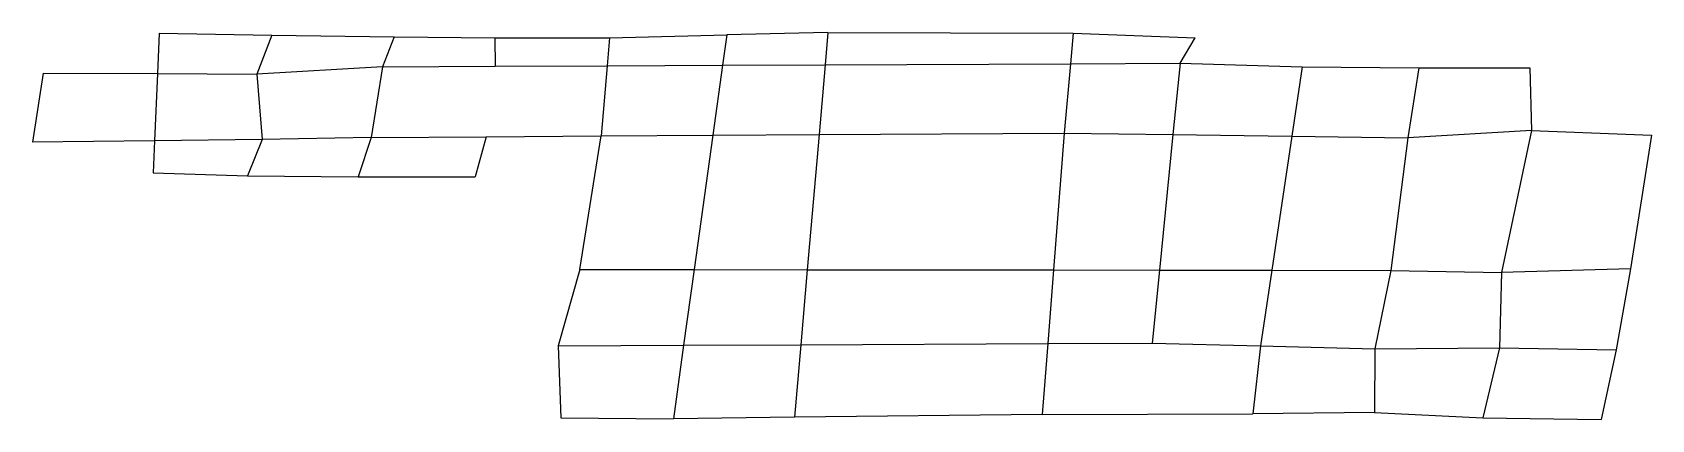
# Model space of a CAD drawing. Header units: inches. Extents: x 20.484 to 21.427, y 51.855 to 52.08.
import ezdxf

# ---------------------------------------------------------------- set-up
doc = ezdxf.new("R2010")
doc.units = ezdxf.units.IN
doc.header["$MEASUREMENT"] = 0

msp = doc.modelspace()

# ---------------------------------------------------------------- linework, layer by layer
for points in [[(20.55749, 52.08), (20.55646, 52.05638)], [(20.55749, 52.08), (20.62306, 52.07892)], [(20.62306, 52.07892), (20.61437, 52.05609)], [(20.62306, 52.07892), (20.69441, 52.07789)], [(20.69441, 52.07789), (20.68755, 52.06038)], [(20.69441, 52.07789), (20.75313, 52.07729)], [(20.75313, 52.07729), (20.81999, 52.07728)], [(20.75313, 52.07729), (20.75332, 52.06067)], [(20.81999, 52.07728), (20.81856, 52.06096)], [(20.81999, 52.07728), (20.88825, 52.079)], [(20.88825, 52.079), (20.88579, 52.06125)], [(20.94722, 52.08048), (20.88825, 52.079)], [(20.94722, 52.08048), (20.94557, 52.06151)], [(20.94722, 52.08048), (21.0901, 52.07991)], [(21.0901, 52.07991), (21.08852, 52.06213)], [(21.0901, 52.07991), (21.16123, 52.0773)], [(21.15241, 52.06241), (21.16123, 52.0773)], [(20.48994, 52.05671), (20.48362, 52.01642)], [(20.48994, 52.05671), (20.55646, 52.05638)], [(20.55646, 52.05638), (20.55476, 52.01726)], [(20.55646, 52.05638), (20.61437, 52.05609)], [(20.68755, 52.06038), (20.61437, 52.05609)], [(20.61437, 52.05609), (20.61756, 52.018)], [(20.68755, 52.06038), (20.68112, 52.01916)], [(20.68755, 52.06038), (20.75332, 52.06067)], [(20.75332, 52.06067), (20.81856, 52.06096)], [(20.81856, 52.06096), (20.81497, 52.02002)], [(20.81856, 52.06096), (20.88579, 52.06125)], [(20.88579, 52.06125), (20.88012, 52.02044)], [(20.88579, 52.06125), (20.94557, 52.06151)], [(20.94557, 52.06151), (20.94203, 52.02083)], [(20.94557, 52.06151), (21.08852, 52.06213)], [(21.08852, 52.06213), (21.08495, 52.02175)], [(21.08852, 52.06213), (21.15241, 52.06241)], [(21.15241, 52.06241), (21.14826, 52.02088)], [(21.15241, 52.06241), (21.22361, 52.06031)], [(21.22361, 52.06031), (21.21757, 52.01991)], [(21.22361, 52.06031), (21.29156, 52.05977)], [(21.29156, 52.05977), (21.28518, 52.01898)], [(21.29156, 52.05977), (21.35612, 52.05974), (21.3572, 52.02321)], [(20.61756, 52.018), (20.55476, 52.01726)], [(20.61756, 52.018), (20.60907, 51.99675)], [(20.68112, 52.01916), (20.61756, 52.018)], [(20.68112, 52.01916), (20.67355, 51.9962)], [(20.68112, 52.01916), (20.74804, 52.01959)], [(20.74804, 52.01959), (20.74157, 51.9962)], [(20.74804, 52.01959), (20.81497, 52.02002)], [(20.80266, 51.94216), (20.81497, 52.02002)], [(20.81497, 52.02002), (20.88012, 52.02044)], [(20.88012, 52.02044), (20.86924, 51.94208)], [(20.88012, 52.02044), (20.94203, 52.02083)], [(20.94203, 52.02083), (20.93516, 51.94201)], [(20.94203, 52.02083), (21.08495, 52.02175)], [(21.08495, 52.02175), (21.07864, 51.94184)], [(21.08495, 52.02175), (21.14826, 52.02088)], [(21.14826, 52.02088), (21.14035, 51.94177)], [(21.14826, 52.02088), (21.21757, 52.01991)], [(21.21757, 52.01991), (21.20587, 51.94169)], [(21.21757, 52.01991), (21.28518, 52.01898)], [(21.28518, 52.01898), (21.27526, 51.94161)], [(21.3572, 52.02321), (21.28518, 52.01898)], [(21.3572, 52.02321), (21.33963, 51.94037)], [(21.3572, 52.02321), (21.42717, 52.02053), (21.41485, 51.94255)], [(20.55476, 52.01726), (20.48362, 52.01642)], [(20.55476, 52.01726), (20.55395, 51.99844), (20.60907, 51.99675)], [(20.60907, 51.99675), (20.67355, 51.9962)], [(20.67355, 51.9962), (20.74157, 51.9962)], [(21.41485, 51.94255), (21.33963, 51.94037)], [(21.41485, 51.94255), (21.40648, 51.89533)], [(20.80266, 51.94216), (20.79003, 51.8976)], [(20.80266, 51.94216), (20.86924, 51.94208)], [(20.86924, 51.94208), (20.86311, 51.89794)], [(20.86924, 51.94208), (20.93516, 51.94201)], [(20.93516, 51.94201), (20.93135, 51.89826)], [(20.93516, 51.94201), (21.07864, 51.94184)], [(21.07864, 51.94184), (21.07525, 51.89894)], [(21.07864, 51.94184), (21.14035, 51.94177)], [(21.14035, 51.94177), (21.1361, 51.89923)], [(21.14035, 51.94177), (21.20587, 51.94169)], [(21.20587, 51.94169), (21.19927, 51.89752)], [(21.20587, 51.94169), (21.27526, 51.94161)], [(21.27526, 51.94161), (21.26589, 51.89581)], [(21.27526, 51.94161), (21.33963, 51.94037)], [(21.33963, 51.94037), (21.3386, 51.89638)], [(20.79003, 51.8976), (20.86311, 51.89794)], [(20.79003, 51.8976), (20.79151, 51.85559), (20.85715, 51.85505)], [(20.86311, 51.89794), (20.85715, 51.85505)], [(20.86311, 51.89794), (20.93135, 51.89826)], [(20.93135, 51.89826), (20.92767, 51.85596)], [(20.93135, 51.89826), (21.07525, 51.89894)], [(21.07525, 51.89894), (21.07199, 51.85761)], [(21.07525, 51.89894), (21.1361, 51.89923)], [(21.1361, 51.89923), (21.19927, 51.89752)], [(21.19927, 51.89752), (21.19475, 51.85786)], [(21.19927, 51.89752), (21.26589, 51.89581)], [(21.26589, 51.89581), (21.26575, 51.85878)], [(21.26589, 51.89581), (21.3386, 51.89638)], [(21.3386, 51.89638), (21.32874, 51.85557)], [(21.3386, 51.89638), (21.40648, 51.89533)], [(21.40648, 51.89533), (21.39778, 51.85452)], [(21.07199, 51.85761), (20.92767, 51.85596)], [(21.07199, 51.85761), (21.19475, 51.85786)], [(21.26575, 51.85878), (21.19475, 51.85786)], [(21.26575, 51.85878), (21.32874, 51.85557)], [(20.92767, 51.85596), (20.85715, 51.85505)], [(21.32874, 51.85557), (21.39778, 51.85452)]]:
    msp.add_lwpolyline(points)

doc.saveas('drawing.dxf')
